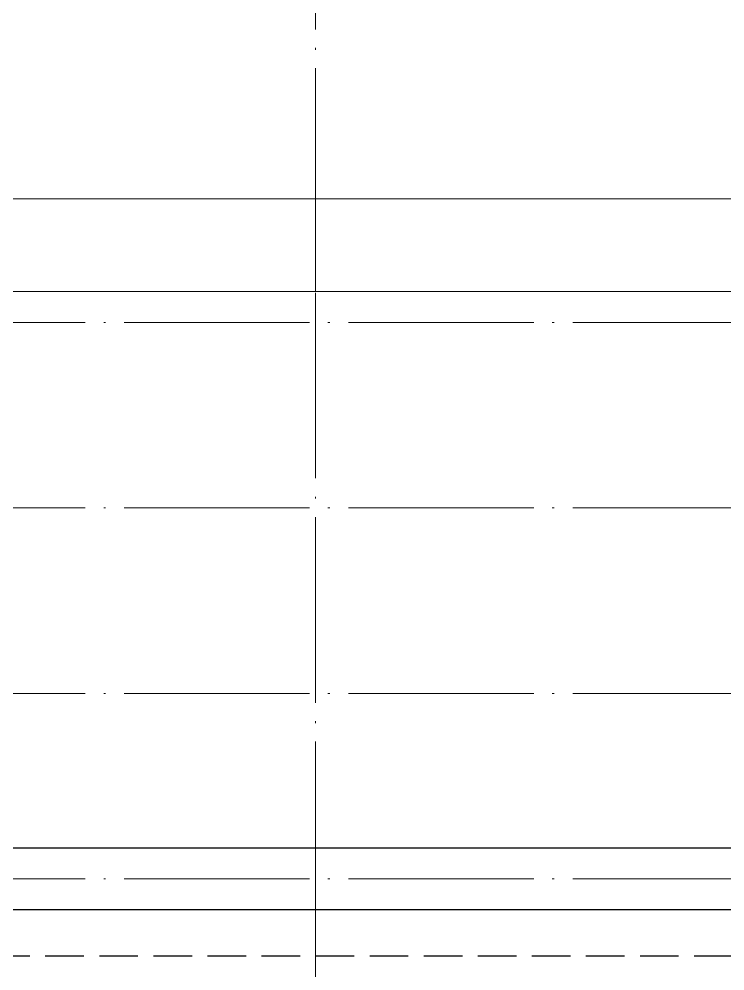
# Model space of a CAD drawing. Extents: x -518115 to 790560, y -210384 to 1628073.
# Drawn here: x 457157 to 459442, y 209109 to 212188 of the extents above; entities that cross this region are included whole.
import ezdxf

# ---------------------------------------------------------------- set-up
doc = ezdxf.new("R2010")
doc.units = 0
doc.header["$LTSCALE"] = 1000
doc.header["$MEASUREMENT"] = 0
doc.linetypes.add('#P_--_20B1_001_t3$0$DASH', pattern=[0.35, 0.25, -0.1])
doc.linetypes.add('DOTE', pattern=[2.42, 2, -0.2, 0.02, -0.2])
doc.layers.add('DOTE', color=19, linetype='DOTE', lineweight=9)
doc.layers.add('平面-排水沟', color=86, linetype='Continuous', lineweight=15)
doc.layers.add('ROOF', color=183, linetype='Continuous')
doc.layers.add('看线', color=251, linetype='Continuous')

# ---------------------------------------------------------------- blocks, each defined once
blk = doc.blocks.new('GDGDGDSDA')
at = {"layer": 'DOTE', "linetype": 'DOTE', "ltscale": 0.3}
for p, q in [((456834.8, 366358.3), (456834.8, 359558.3)), ((471334.8, 363358.3), (417334.8, 363358.3)), ((471334.8, 362758.3), (417334.8, 362758.3)), ((471334.8, 362158.3), (417334.8, 362158.3)), ((471334.8, 361558.3), (417334.8, 361558.3))]:
    blk.add_line(p, q, dxfattribs=at)

msp = doc.modelspace()

# ---------------------------------------------------------------- linework, layer by layer
at = {"layer": 'ROOF', "ltscale": 0.8}
for points in [[(460216.6, 220407), (460216.6, 221857), (456016.6, 221857), (456016.6, 220407), (456816.6, 220407), (456816.6, 217807.3), (454816.8, 217807.3), (454816.8, 218407), (450416.6, 218407), (450416.6, 215607), (448566.6, 215607), (448566.6, 211307.1), (455016.6, 211306.9), (455016.6, 209507), (461216.5, 209507), (461216.5, 211306.9), (467016.6, 211307.1), (467016.6, 215607), (465816.6, 215607), (465816.6, 218407), (464216.6, 218407), (464216.6, 215607), (459466.6, 215607)], [(467216.6, 209307), (448166.6, 209307), (448166.6, 211307), (447866.6, 211307)]]:
    msp.add_lwpolyline(points, dxfattribs=at)
at = {"layer": '平面-排水沟'}
for p, q in [((467016.6, 211607.1), (448566.6, 211607.1)), ((458116.6, 211607.1), (458116.6, 211307.1)), ((461216.5, 211307.1), (455016.6, 211306.9)), ((458116.6, 209307), (458116.5, 208407))]:
    msp.add_line(p, q, dxfattribs=at)
at = {"layer": '看线', "color": 202, "linetype": '#P_--_20B1_001_t3$0$DASH', "ltscale": 0.5}
msp.add_lwpolyline([(467216.6, 211457), (468216.6, 211457), (468216.6, 209157), (448016.6, 209157), (448016.6, 210357), (445616.6, 210357)], dxfattribs=at)

# ---------------------------------------------------------------- block references
msp.add_blockref('GDGDGDSDA', (1281.8, -152151.3))

doc.saveas('drawing.dxf')
